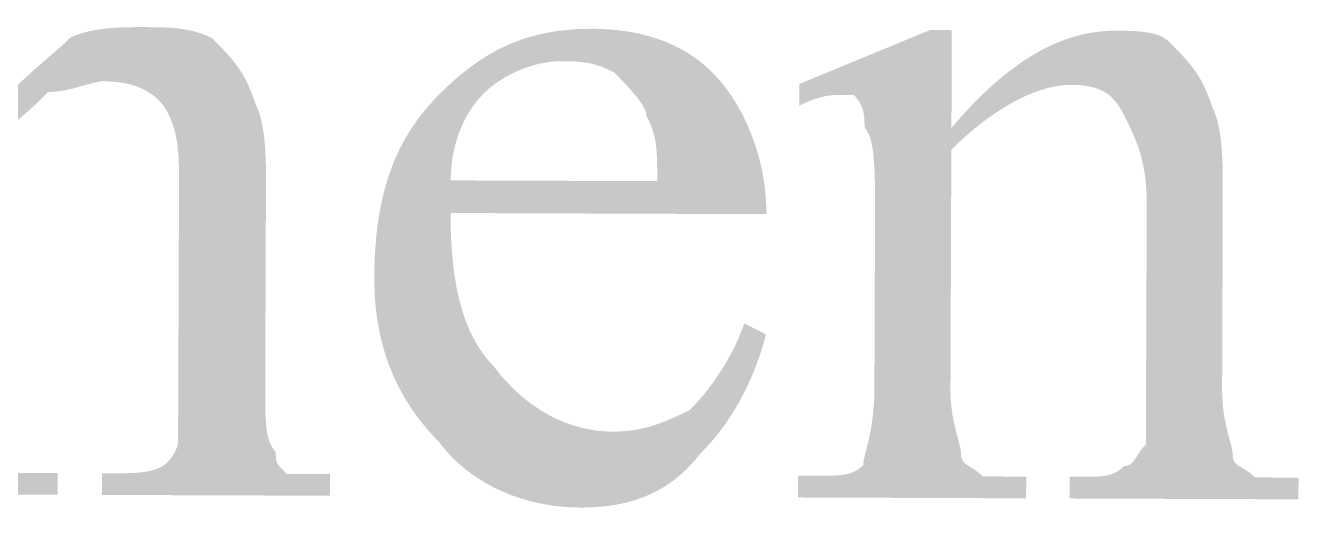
# Model space of a CAD drawing. Header units: millimetres. Extents: x -125 to 146, y -26 to 163.
# Drawn here: x 121.989 to 126.949, y 64.391 to 66.269 of the extents above; entities that cross this region are included whole.
import ezdxf

# ---------------------------------------------------------------- set-up
doc = ezdxf.new("R2010")
doc.units = ezdxf.units.MM
doc.header["$MEASUREMENT"] = 0
doc.layers.get('0').update_dxf_attribs({"color": 255, "linetype": 'CONTINUOUS'})

msp = doc.modelspace()

# ---------------------------------------------------------------- hatches: boundary and pattern name
at = {"true_color": 0x000007}
for points in [[(120.7653, 65.8874), (120.781, 65.903), (120.7962, 65.9181), (120.811, 65.9328), (120.8253, 65.9471), (120.839, 65.9609), (120.8523, 65.9743), (120.8649, 65.9873), (120.877, 65.9998), (120.8885, 66.0119), (120.8994, 66.0236), (120.9097, 66.0348), (120.9193, 66.0455), (120.9283, 66.0559), (120.9366, 66.0658), (120.9442, 66.0752), (120.951, 66.0842), (120.9572, 66.0928), (120.9625, 66.1009), (120.9671, 66.1086), (120.9709, 66.1159), (120.9739, 66.1227), (120.9761, 66.1291), (120.9774, 66.1351), (120.9779, 66.1406), (120.9883, 66.1458), (120.9983, 66.1511), (121.0079, 66.1563), (121.0172, 66.1614), (121.0262, 66.1665), (121.0349, 66.1714), (121.0434, 66.1763), (121.0517, 66.1811), (121.0599, 66.1857), (121.068, 66.1901), (121.076, 66.1943), (121.0839, 66.1984), (121.0919, 66.2022), (121.0999, 66.2058), (121.108, 66.2091), (121.1161, 66.2122), (121.1245, 66.2149), (121.133, 66.2174), (121.1417, 66.2195), (121.1507, 66.2213), (121.1599, 66.2227), (121.1695, 66.2237), (121.1795, 66.2243), (121.1899, 66.2245), (121.1954, 66.2295), (121.2014, 66.2341), (121.2077, 66.2384), (121.2144, 66.2422), (121.2215, 66.2457), (121.229, 66.2488), (121.2368, 66.2516), (121.2449, 66.254), (121.2532, 66.2562), (121.2619, 66.2581), (121.2708, 66.2598), (121.28, 66.2612), (121.2893, 66.2623), (121.2989, 66.2633), (121.3087, 66.2641), (121.3186, 66.2647), (121.3287, 66.2652), (121.3389, 66.2656), (121.3492, 66.2658), (121.3596, 66.266), (121.37, 66.266), (121.3806, 66.2661), (121.3911, 66.266), (121.4017, 66.266), (121.4123, 66.266), (121.4229, 66.2659), (121.4334, 66.2657), (121.444, 66.2655), (121.4546, 66.265), (121.4652, 66.2644), (121.4758, 66.2636), (121.4864, 66.2626), (121.4969, 66.2612), (121.5075, 66.2595), (121.5181, 66.2574), (121.5287, 66.255), (121.5392, 66.252), (121.5498, 66.2487), (121.5604, 66.2447), (121.5709, 66.2403), (121.5815, 66.2352), (121.5921, 66.2296), (121.6026, 66.2233), (121.6132, 66.2162), (121.6237, 66.2085), (121.6343, 66.1999), (121.6448, 66.1906), (121.6554, 66.1804), (121.6659, 66.1698), (121.6764, 66.1591), (121.6868, 66.1484), (121.6972, 66.1377), (121.7073, 66.1269), (121.7173, 66.116), (121.7271, 66.105), (121.7366, 66.0939), (121.7458, 66.0826), (121.7547, 66.0711), (121.7632, 66.0595), (121.7713, 66.0477), (121.779, 66.0356), (121.7862, 66.0233), (121.7928, 66.0108), (121.799, 65.998), (121.8045, 65.9849), (121.8094, 65.9715), (121.8136, 65.9577), (121.8172, 65.9436), (121.82, 65.9292), (121.822, 65.9143), (121.8232, 65.8991), (121.8236, 65.8834), (121.8396, 65.9041), (121.8555, 65.9239), (121.8714, 65.943), (121.8872, 65.9612), (121.903, 65.9787), (121.9186, 65.9955), (121.9342, 66.0117), (121.9496, 66.0272), (121.9648, 66.0422), (121.9799, 66.0566), (121.9949, 66.0704), (122.0096, 66.0838), (122.0241, 66.0968), (122.0383, 66.1094), (122.0523, 66.1215), (122.066, 66.1334), (122.0794, 66.145), (122.0925, 66.1563), (122.1053, 66.1674), (122.1177, 66.1783), (122.1298, 66.1891), (122.1414, 66.1997), (122.1527, 66.2103), (122.1635, 66.2209), (122.1744, 66.2259), (122.1856, 66.2305), (122.1973, 66.2347), (122.2093, 66.2385), (122.2216, 66.242), (122.2342, 66.2451), (122.247, 66.2478), (122.26, 66.2503), (122.2731, 66.2524), (122.2864, 66.2543), (122.2998, 66.256), (122.3132, 66.2573), (122.3266, 66.2585), (122.3399, 66.2595), (122.3532, 66.2603), (122.3663, 66.2609), (122.3793, 66.2613), (122.3921, 66.2617), (122.4047, 66.2619), (122.417, 66.2621), (122.429, 66.2621), (122.4406, 66.2621), (122.4519, 66.2621), (122.4627, 66.2621), (122.4733, 66.262), (122.4838, 66.262), (122.4944, 66.2619), (122.505, 66.2617), (122.5156, 66.2615), (122.5262, 66.2612), (122.5367, 66.2608), (122.5473, 66.2602), (122.5579, 66.2595), (122.5685, 66.2586), (122.5791, 66.2576), (122.5896, 66.2563), (122.6002, 66.2548), (122.6108, 66.2531), (122.6214, 66.2512), (122.632, 66.2489), (122.6425, 66.2464), (122.6531, 66.2435), (122.6637, 66.2403), (122.6742, 66.2368), (122.6848, 66.2329), (122.6954, 66.2286), (122.7059, 66.2239), (122.7165, 66.2188), (122.7268, 66.2084), (122.7367, 66.1984), (122.7462, 66.1887), (122.7554, 66.1793), (122.7641, 66.1701), (122.7725, 66.1611), (122.7806, 66.1521), (122.7884, 66.1433), (122.7958, 66.1344), (122.803, 66.1255), (122.8099, 66.1165), (122.8166, 66.1073), (122.8231, 66.0979), (122.8294, 66.0882), (122.8355, 66.0782), (122.8414, 66.0678), (122.8472, 66.057), (122.8528, 66.0457), (122.8583, 66.0338), (122.8638, 66.0213), (122.8691, 66.0081), (122.8744, 65.9943), (122.8797, 65.9796), (122.8849, 65.9642), (122.8899, 65.9534), (122.8945, 65.9421), (122.8988, 65.9305), (122.9026, 65.9185), (122.906, 65.9061), (122.9091, 65.8933), (122.9119, 65.8802), (122.9143, 65.8669), (122.9165, 65.8532), (122.9184, 65.8392), (122.92, 65.825), (122.9214, 65.8106), (122.9225, 65.7959), (122.9235, 65.7811), (122.9243, 65.766), (122.9249, 65.7508), (122.9253, 65.7354), (122.9257, 65.72), (122.9259, 65.7044), (122.926, 65.6887), (122.9261, 65.6729), (122.9261, 65.6571), (122.926, 65.6412), (122.926, 65.6254), (122.9232, 64.8607), (122.9231, 64.8451), (122.9231, 64.8299), (122.9231, 64.8151), (122.9231, 64.8007), (122.9233, 64.7869), (122.9235, 64.7734), (122.9238, 64.7604), (122.9243, 64.7478), (122.9249, 64.7357), (122.9257, 64.724), (122.9267, 64.7128), (122.9279, 64.702), (122.9293, 64.6916), (122.9309, 64.6817), (122.9328, 64.6722), (122.935, 64.6631), (122.9374, 64.6545), (122.9402, 64.6463), (122.9433, 64.6386), (122.9468, 64.6313), (122.9506, 64.6245), (122.9549, 64.6181), (122.9595, 64.6121), (122.9645, 64.6066), (122.9645, 64.6015), (122.9645, 64.5968), (122.9646, 64.5925), (122.9647, 64.5885), (122.9649, 64.5849), (122.9651, 64.5814), (122.9655, 64.5782), (122.966, 64.5752), (122.9667, 64.5723), (122.9675, 64.5696), (122.9685, 64.5669), (122.9697, 64.5642), (122.9711, 64.5616), (122.9728, 64.5589), (122.9747, 64.5561), (122.9769, 64.5532), (122.9794, 64.5502), (122.9822, 64.547), (122.9853, 64.5435), (122.9888, 64.5398), (122.9926, 64.5359), (122.9969, 64.5315), (123.0015, 64.5268), (123.0066, 64.5217), (123.0119, 64.5217), (123.0172, 64.5217), (123.0225, 64.5217), (123.0279, 64.5217), (123.0334, 64.5216), (123.039, 64.5216), (123.0447, 64.5216), (123.0505, 64.5216), (123.0564, 64.5216), (123.0625, 64.5215), (123.0689, 64.5215), (123.0754, 64.5215), (123.0821, 64.5215), (123.0891, 64.5214), (123.0963, 64.5214), (123.1038, 64.5214), (123.1116, 64.5214), (123.1197, 64.5213), (123.1281, 64.5213), (123.1369, 64.5213), (123.1461, 64.5212), (123.1556, 64.5212), (123.1655, 64.5212), (123.1759, 64.5211), (123.1756, 64.4365), (122.2866, 64.4397), (122.2869, 64.5244), (122.3292, 64.5242), (122.3398, 64.5242), (122.3504, 64.5242), (122.3609, 64.5242), (122.3714, 64.5243), (122.3818, 64.5244), (122.3921, 64.5247), (122.4023, 64.525), (122.4123, 64.5255), (122.4223, 64.5261), (122.432, 64.5269), (122.4416, 64.5279), (122.451, 64.5291), (122.4601, 64.5305), (122.469, 64.5321), (122.4777, 64.534), (122.4861, 64.5362), (122.4942, 64.5387), (122.5019, 64.5415), (122.5094, 64.5446), (122.5165, 64.5481), (122.5232, 64.5519), (122.5296, 64.5561), (122.5355, 64.5607), (122.5411, 64.5658), (122.5413, 64.566), (122.5419, 64.5667), (122.5429, 64.5677), (122.5442, 64.5691), (122.5458, 64.5709), (122.5477, 64.5731), (122.5498, 64.5755), (122.5521, 64.5783), (122.5545, 64.5814), (122.5571, 64.5847), (122.5597, 64.5883), (122.5623, 64.5922), (122.565, 64.5962), (122.5676, 64.6005), (122.5701, 64.605), (122.5726, 64.6096), (122.5749, 64.6144), (122.577, 64.6192), (122.5789, 64.6243), (122.5805, 64.6294), (122.5818, 64.6345), (122.5828, 64.6398), (122.5835, 64.645), (122.5837, 64.6503), (122.5837, 64.6556), (122.5837, 64.6609), (122.5838, 64.6663), (122.5838, 64.6719), (122.5838, 64.6775), (122.5838, 64.6834), (122.5839, 64.6895), (122.5839, 64.6958), (122.5839, 64.7024), (122.5839, 64.7094), (122.584, 64.7167), (122.584, 64.7244), (122.584, 64.7326), (122.584, 64.7412), (122.5841, 64.7504), (122.5841, 64.7601), (122.5842, 64.7704), (122.5842, 64.7813), (122.5842, 64.7929), (122.5843, 64.8051), (122.5843, 64.8182), (122.5844, 64.8319), (122.5844, 64.8465), (122.5845, 64.862), (122.5873, 65.6266), (122.5874, 65.6423), (122.5874, 65.6575), (122.5874, 65.6723), (122.5873, 65.6868), (122.5872, 65.7009), (122.587, 65.7146), (122.5866, 65.728), (122.5862, 65.7411), (122.5856, 65.7539), (122.5848, 65.7664), (122.5838, 65.7787), (122.5826, 65.7907), (122.5812, 65.8025), (122.5796, 65.8141), (122.5777, 65.8255), (122.5756, 65.8368), (122.5731, 65.8479), (122.5703, 65.8589), (122.5672, 65.8697), (122.5638, 65.8805), (122.5599, 65.8912), (122.5557, 65.9019), (122.5511, 65.9125), (122.5461, 65.9231), (122.5406, 65.9335), (122.5347, 65.9434), (122.5283, 65.9529), (122.5215, 65.962), (122.5143, 65.9706), (122.5066, 65.9788), (122.4985, 65.9866), (122.4899, 65.9939), (122.4809, 66.0007), (122.4714, 66.0072), (122.4615, 66.0132), (122.4512, 66.0187), (122.4404, 66.0238), (122.4292, 66.0285), (122.4175, 66.0327), (122.4054, 66.0365), (122.3928, 66.0399), (122.3798, 66.0428), (122.3664, 66.0453), (122.3525, 66.0473), (122.3382, 66.0489), (122.3234, 66.05), (122.3082, 66.0508), (122.2926, 66.051), (122.2867, 66.0508), (122.2805, 66.0503), (122.2739, 66.0493), (122.2669, 66.048), (122.2596, 66.0464), (122.252, 66.0446), (122.244, 66.0425), (122.2358, 66.0403), (122.2273, 66.0379), (122.2185, 66.0354), (122.2094, 66.0328), (122.2002, 66.0302), (122.1907, 66.0276), (122.1811, 66.025), (122.1713, 66.0226), (122.1613, 66.0202), (122.1512, 66.0179), (122.141, 66.0159), (122.1307, 66.0141), (122.1202, 66.0125), (122.1098, 66.0112), (122.0992, 66.0103), (122.0887, 66.0097), (122.0781, 66.0095), (122.0726, 66.004), (122.0666, 65.9981), (122.0602, 65.9918), (122.0533, 65.9851), (122.046, 65.978), (122.0383, 65.9706), (122.0301, 65.9629), (122.0214, 65.9548), (122.0124, 65.9465), (122.0029, 65.9379), (121.9929, 65.929), (121.9825, 65.9199), (121.9717, 65.9106), (121.9604, 65.901), (121.9487, 65.8913), (121.9365, 65.8815), (121.9239, 65.8714), (121.9108, 65.8613), (121.8974, 65.851), (121.8834, 65.8407), (121.8691, 65.8303), (121.8543, 65.8198), (121.839, 65.8093), (121.8233, 65.7988), (121.823, 65.7141), (121.8199, 64.8648), (121.82, 64.8491), (121.8206, 64.8339), (121.8215, 64.8192), (121.8228, 64.8048), (121.8243, 64.7909), (121.8261, 64.7775), (121.8282, 64.7644), (121.8304, 64.7519), (121.8328, 64.7397), (121.8353, 64.728), (121.8378, 64.7168), (121.8404, 64.706), (121.843, 64.6956), (121.8456, 64.6857), (121.8481, 64.6762), (121.8505, 64.6671), (121.8527, 64.6585), (121.8548, 64.6504), (121.8566, 64.6426), (121.8582, 64.6354), (121.8595, 64.6285), (121.8605, 64.6221), (121.8611, 64.6162), (121.8612, 64.6106), (121.8614, 64.6056), (121.8621, 64.6009), (121.8631, 64.5966), (121.8645, 64.5926), (121.8663, 64.5889), (121.8684, 64.5855), (121.8709, 64.5823), (121.8737, 64.5792), (121.8767, 64.5764), (121.8801, 64.5736), (121.8837, 64.5709), (121.8875, 64.5682), (121.8916, 64.5655), (121.8959, 64.5628), (121.9003, 64.5601), (121.9049, 64.5572), (121.9097, 64.5541), (121.9146, 64.5509), (121.9196, 64.5475), (121.9247, 64.5438), (121.9299, 64.5398), (121.9351, 64.5355), (121.9403, 64.5308), (121.9456, 64.5257), (121.9509, 64.5256), (121.9562, 64.5256), (121.9616, 64.5256), (121.967, 64.5256), (121.9724, 64.5256), (121.978, 64.5255), (121.9837, 64.5255), (121.9895, 64.5255), (121.9955, 64.5255), (122.0016, 64.5255), (122.0079, 64.5254), (122.0144, 64.5254), (122.0211, 64.5254), (122.0281, 64.5254), (122.0353, 64.5253), (122.0428, 64.5253), (122.0506, 64.5253), (122.0587, 64.5252), (122.0671, 64.5252), (122.0759, 64.5252), (122.0851, 64.5252), (122.0946, 64.5251), (122.1046, 64.5251), (122.1149, 64.525), (122.1146, 64.4404), (121.2256, 64.4437), (121.2259, 64.5283), (121.2365, 64.5283), (121.2471, 64.5283), (121.2576, 64.5282), (121.2681, 64.5282), (121.2785, 64.5281), (121.2888, 64.5281), (121.299, 64.5281), (121.309, 64.528), (121.319, 64.528), (121.3287, 64.5279), (121.3383, 64.5279), (121.3476, 64.5279), (121.3568, 64.5278), (121.3657, 64.5278), (121.3743, 64.5278), (121.3827, 64.5277), (121.3908, 64.5277), (121.3986, 64.5277), (121.406, 64.5277), (121.4131, 64.5276), (121.4198, 64.5276), (121.4262, 64.5276), (121.4321, 64.5276), (121.4376, 64.5275), (121.4427, 64.5328), (121.4474, 64.5381), (121.4517, 64.5434), (121.4557, 64.5486), (121.4594, 64.5539), (121.4629, 64.5592), (121.4661, 64.5645), (121.4691, 64.5698), (121.472, 64.575), (121.4748, 64.5803), (121.4775, 64.5856), (121.4802, 64.5909), (121.4828, 64.5962), (121.4855, 64.6015), (121.4883, 64.6067), (121.4912, 64.612), (121.4943, 64.6173), (121.4975, 64.6226), (121.5009, 64.6279), (121.5046, 64.6331), (121.5086, 64.6384), (121.5129, 64.6437), (121.5176, 64.649), (121.5227, 64.6542), (121.5227, 64.6547), (121.5227, 64.656), (121.5228, 64.6581), (121.5228, 64.6611), (121.5228, 64.6649), (121.5228, 64.6694), (121.5228, 64.6748), (121.5228, 64.6809), (121.5229, 64.6877), (121.5229, 64.6953), (121.5229, 64.7035), (121.523, 64.7124), (121.523, 64.722), (121.523, 64.7323), (121.5231, 64.7431), (121.5231, 64.7546), (121.5232, 64.7666), (121.5232, 64.7792), (121.5232, 64.7924), (121.5233, 64.8061), (121.5234, 64.8203), (121.5234, 64.8351), (121.5235, 64.8502), (121.5235, 64.8659), (121.5263, 65.6305), (121.5262, 65.6462), (121.5256, 65.6614), (121.5246, 65.6763), (121.5232, 65.6907), (121.5215, 65.7048), (121.5194, 65.7185), (121.517, 65.7319), (121.5142, 65.745), (121.5112, 65.7578), (121.5079, 65.7704), (121.5043, 65.7826), (121.5005, 65.7947), (121.4965, 65.8065), (121.4922, 65.8181), (121.4878, 65.8295), (121.4832, 65.8408), (121.4785, 65.8519), (121.4736, 65.8629), (121.4687, 65.8738), (121.4636, 65.8846), (121.4585, 65.8953), (121.4533, 65.906), (121.448, 65.9166), (121.4428, 65.9272), (121.4373, 65.9376), (121.4314, 65.9475), (121.4251, 65.957), (121.4184, 65.9661), (121.4114, 65.9747), (121.404, 65.9829), (121.3962, 65.9906), (121.3882, 65.9979), (121.3798, 66.0048), (121.3712, 66.0112), (121.3623, 66.0172), (121.3532, 66.0228), (121.3438, 66.0279), (121.3343, 66.0325), (121.3245, 66.0368), (121.3146, 66.0405), (121.3046, 66.0439), (121.2944, 66.0468), (121.2841, 66.0493), (121.2737, 66.0513), (121.2632, 66.0529), (121.2527, 66.054), (121.2422, 66.0547), (121.2316, 66.055), (121.221, 66.0548), (121.2104, 66.0542), (121.1999, 66.0533), (121.1894, 66.052), (121.179, 66.0504), (121.1687, 66.0486), (121.1585, 66.0465), (121.1484, 66.0443), (121.1385, 66.0419), (121.1288, 66.0394), (121.1192, 66.0369), (121.1098, 66.0342), (121.1006, 66.0316), (121.0917, 66.0291), (121.0831, 66.0266), (121.0747, 66.0242), (121.0666, 66.0219), (121.0588, 66.0199), (121.0514, 66.018), (121.0443, 66.0165), (121.0375, 66.0152), (121.0312, 66.0142), (121.0253, 66.0136), (121.0198, 66.0134), (121.0041, 66.0031), (120.9888, 65.9932), (120.974, 65.9837), (120.9596, 65.9744), (120.9457, 65.9655), (120.9322, 65.9569), (120.9192, 65.9484), (120.9066, 65.9401), (120.8944, 65.932), (120.8827, 65.924), (120.8715, 65.9161), (120.8606, 65.9082), (120.8502, 65.9003), (120.8403, 65.8923), (120.8308, 65.8843), (120.8217, 65.8762), (120.8131, 65.8679), (120.8049, 65.8594), (120.7971, 65.8507), (120.7898, 65.8418), (120.7829, 65.8326), (120.7765, 65.823), (120.7705, 65.813), (120.765, 65.8027), (120.7615, 64.8687), (120.7615, 64.8531), (120.7614, 64.8378), (120.7614, 64.8231), (120.7615, 64.8087), (120.7616, 64.7949), (120.7619, 64.7814), (120.7622, 64.7684), (120.7627, 64.7558), (120.7633, 64.7437), (120.7641, 64.732), (120.7651, 64.7208), (120.7662, 64.7099), (120.7676, 64.6996), (120.7693, 64.6897), (120.7712, 64.6802), (120.7733, 64.6711), (120.7758, 64.6625), (120.7786, 64.6543), (120.7817, 64.6466), (120.7852, 64.6393), (120.789, 64.6325), (120.7932, 64.6261), (120.7979, 64.6201), (120.8029, 64.6146), (120.8029, 64.6095), (120.8029, 64.6048), (120.8029, 64.6005), (120.803, 64.5965), (120.8032, 64.5928), (120.8035, 64.5894), (120.8039, 64.5862), (120.8044, 64.5832), (120.805, 64.5803), (120.8058, 64.5776), (120.8068, 64.5749), (120.8081, 64.5722), (120.8095, 64.5696), (120.8111, 64.5669), (120.8131, 64.5641), (120.8153, 64.5612), (120.8178, 64.5582), (120.8206, 64.555), (120.8237, 64.5515), (120.8272, 64.5478), (120.831, 64.5438), (120.8352, 64.5395), (120.8399, 64.5348), (120.8449, 64.5297), (120.8504, 64.5297), (120.8564, 64.5297), (120.8627, 64.5297), (120.8694, 64.5296), (120.8765, 64.5296), (120.884, 64.5296), (120.8917, 64.5296), (120.8998, 64.5295), (120.9082, 64.5295), (120.9168, 64.5295), (120.9257, 64.5294), (120.9349, 64.5294), (120.9443, 64.5294), (120.9538, 64.5293), (120.9636, 64.5293), (120.9735, 64.5293), (120.9836, 64.5292), (120.9938, 64.5292), (121.0041, 64.5291), (121.0145, 64.5291), (121.0249, 64.5291), (121.0355, 64.529), (121.046, 64.529), (121.0566, 64.529), (121.0563, 64.4443), (120.1673, 64.4476), (120.1676, 64.5322), (120.178, 64.5322), (120.1879, 64.5322), (120.1975, 64.5321), (120.2066, 64.5321), (120.2154, 64.5321), (120.2238, 64.532), (120.2319, 64.532), (120.2397, 64.532), (120.2472, 64.5319), (120.2545, 64.5319), (120.2614, 64.5319), (120.2682, 64.5319), (120.2747, 64.5318), (120.281, 64.5318), (120.2871, 64.5318), (120.293, 64.5318), (120.2989, 64.5318), (120.3045, 64.5317), (120.3101, 64.5317), (120.3156, 64.5317), (120.321, 64.5317), (120.3263, 64.5317), (120.3316, 64.5316), (120.3369, 64.5316), (120.342, 64.5367), (120.3467, 64.5413), (120.351, 64.5456), (120.355, 64.5496), (120.3587, 64.5532), (120.3622, 64.5567), (120.3654, 64.5599), (120.3684, 64.5629), (120.3713, 64.5657), (120.3741, 64.5685), (120.3768, 64.5712), (120.3794, 64.5738), (120.3821, 64.5764), (120.3848, 64.5791), (120.3876, 64.5819), (120.3904, 64.5847), (120.3935, 64.5877), (120.3967, 64.5909), (120.4001, 64.5943), (120.4038, 64.598), (120.4078, 64.602), (120.4121, 64.6063), (120.4168, 64.6109), (120.4219, 64.616), (120.4219, 64.6215), (120.422, 64.6274), (120.422, 64.6338), (120.422, 64.6407), (120.422, 64.6479), (120.4221, 64.6557), (120.4221, 64.6638), (120.4221, 64.6724), (120.4222, 64.6815), (120.4222, 64.6909), (120.4222, 64.7009), (120.4223, 64.7112), (120.4223, 64.722), (120.4224, 64.7333), (120.4224, 64.745), (120.4224, 64.7571), (120.4225, 64.7696), (120.4225, 64.7827), (120.4226, 64.7961), (120.4226, 64.81), (120.4227, 64.8243), (120.4227, 64.8391), (120.4228, 64.8543), (120.4229, 64.87), (120.4254, 65.5499), (120.4255, 65.5709), (120.4255, 65.5914), (120.4256, 65.6115), (120.4257, 65.6311), (120.4257, 65.6503), (120.4258, 65.669), (120.4259, 65.6873), (120.4259, 65.7052), (120.426, 65.7226), (120.4261, 65.7396), (120.4261, 65.7561), (120.4262, 65.7722), (120.4263, 65.7878), (120.4263, 65.8031), (120.4264, 65.8178), (120.4264, 65.8322), (120.4265, 65.8461), (120.4265, 65.8595), (120.4266, 65.8725), (120.4266, 65.8851), (120.4267, 65.8972), (120.4267, 65.9089), (120.4267, 65.9201), (120.4268, 65.9309), (120.4266, 65.936), (120.426, 65.9407), (120.425, 65.945), (120.4237, 65.949), (120.4221, 65.9527), (120.4203, 65.9561), (120.4182, 65.9593), (120.4159, 65.9623), (120.4135, 65.9652), (120.411, 65.968), (120.4084, 65.9707), (120.4058, 65.9734), (120.4031, 65.976), (120.4006, 65.9787), (120.398, 65.9815), (120.3956, 65.9844), (120.3934, 65.9874), (120.3913, 65.9906), (120.3894, 65.994), (120.3878, 65.9977), (120.3865, 66.0017), (120.3856, 66.006), (120.385, 66.0107), (120.3848, 66.0158), (120.3845, 66.0158), (120.3839, 66.0158), (120.3829, 66.0158), (120.3814, 66.0158), (120.3796, 66.0158), (120.3775, 66.0158), (120.375, 66.0158), (120.3722, 66.0158), (120.3691, 66.0158), (120.3658, 66.0158), (120.3622, 66.0158), (120.3583, 66.0159), (120.3542, 66.0159), (120.35, 66.0159), (120.3455, 66.0159), (120.3409, 66.0159), (120.3361, 66.0159), (120.3312, 66.016), (120.3262, 66.016), (120.3211, 66.016), (120.3159, 66.016), (120.3107, 66.016), (120.3054, 66.0161), (120.3001, 66.0161), (120.2948, 66.0161), (120.2895, 66.0161), (120.2842, 66.0161), (120.2789, 66.016), (120.2736, 66.0158), (120.2683, 66.0155), (120.2631, 66.0152), (120.2578, 66.0147), (120.2525, 66.014), (120.2472, 66.0132), (120.2419, 66.0122), (120.2366, 66.011), (120.2313, 66.0096), (120.226, 66.0079), (120.2207, 66.006), (120.2154, 66.0038), (120.2101, 66.0014), (120.2048, 65.9986), (120.1995, 65.9954), (120.1942, 65.992), (120.1889, 65.9881), (120.1836, 65.9839), (120.1783, 65.9793), (120.1729, 65.9742), (120.1309, 66.059), (120.682, 66.2687), (120.7667, 66.2684)], [(125.5966, 65.8695), (125.6231, 65.9005), (125.6497, 65.9301), (125.6763, 65.9585), (125.7028, 65.9855), (125.7294, 66.0112), (125.7559, 66.0356), (125.7825, 66.0586), (125.809, 66.0804), (125.8355, 66.1008), (125.8621, 66.1199), (125.8886, 66.1376), (125.9151, 66.1541), (125.9416, 66.1692), (125.9681, 66.183), (125.9946, 66.1954), (126.0211, 66.2066), (126.0476, 66.2164), (126.0741, 66.2249), (126.1006, 66.2321), (126.1271, 66.2379), (126.1536, 66.2425), (126.18, 66.2457), (126.2065, 66.2476), (126.233, 66.2481), (126.2435, 66.2481), (126.2541, 66.248), (126.2646, 66.2479), (126.2751, 66.2478), (126.2855, 66.2476), (126.2958, 66.2472), (126.306, 66.2468), (126.3161, 66.2463), (126.326, 66.2456), (126.3357, 66.2447), (126.3453, 66.2436), (126.3546, 66.2424), (126.3638, 66.2409), (126.3727, 66.2392), (126.3813, 66.2373), (126.3897, 66.235), (126.3978, 66.2325), (126.4055, 66.2296), (126.413, 66.2265), (126.42, 66.2229), (126.4267, 66.2191), (126.4331, 66.2148), (126.439, 66.2101), (126.4445, 66.205), (126.4548, 66.1946), (126.4647, 66.1846), (126.4742, 66.1749), (126.4833, 66.1655), (126.4921, 66.1563), (126.5005, 66.1473), (126.5086, 66.1384), (126.5163, 66.1295), (126.5238, 66.1206), (126.531, 66.1117), (126.5379, 66.1027), (126.5446, 66.0935), (126.5511, 66.0841), (126.5573, 66.0744), (126.5634, 66.0644), (126.5693, 66.054), (126.5751, 66.0432), (126.5807, 66.0319), (126.5863, 66.02), (126.5917, 66.0075), (126.5971, 65.9944), (126.6024, 65.9805), (126.6076, 65.9659), (126.6129, 65.9504), (126.6179, 65.9396), (126.6225, 65.9283), (126.6267, 65.9166), (126.6305, 65.9045), (126.634, 65.8919), (126.6371, 65.8789), (126.6398, 65.8654), (126.6423, 65.8515), (126.6444, 65.8372), (126.6463, 65.8224), (126.6479, 65.8072), (126.6493, 65.7915), (126.6505, 65.7754), (126.6514, 65.7589), (126.6522, 65.7419), (126.6528, 65.7245), (126.6532, 65.7066), (126.6536, 65.6883), (126.6538, 65.6696), (126.6539, 65.6504), (126.6539, 65.6308), (126.6539, 65.6107), (126.6539, 65.5902), (126.6538, 65.5692), (126.6511, 64.8469), (126.6513, 64.8313), (126.6518, 64.8161), (126.6528, 64.8013), (126.654, 64.787), (126.6556, 64.7731), (126.6574, 64.7596), (126.6594, 64.7466), (126.6617, 64.734), (126.664, 64.7219), (126.6665, 64.7102), (126.6691, 64.6989), (126.6717, 64.6881), (126.6743, 64.6777), (126.6769, 64.6678), (126.6794, 64.6583), (126.6817, 64.6493), (126.684, 64.6407), (126.686, 64.6325), (126.6879, 64.6248), (126.6895, 64.6175), (126.6908, 64.6106), (126.6917, 64.6042), (126.6923, 64.5983), (126.6925, 64.5928), (126.6927, 64.5877), (126.6934, 64.583), (126.6945, 64.5787), (126.696, 64.5747), (126.6979, 64.571), (126.7001, 64.5676), (126.7027, 64.5644), (126.7056, 64.5614), (126.7088, 64.5585), (126.7124, 64.5557), (126.7161, 64.553), (126.7201, 64.5503), (126.7244, 64.5477), (126.7288, 64.545), (126.7334, 64.5422), (126.7382, 64.5393), (126.7431, 64.5363), (126.7481, 64.533), (126.7532, 64.5296), (126.7584, 64.5259), (126.7637, 64.5219), (126.7689, 64.5176), (126.7742, 64.5129), (126.7795, 64.5078), (126.7799, 64.5078), (126.7812, 64.5078), (126.7833, 64.5078), (126.7862, 64.5078), (126.7898, 64.5078), (126.7941, 64.5077), (126.799, 64.5077), (126.8046, 64.5077), (126.8108, 64.5077), (126.8175, 64.5077), (126.8247, 64.5076), (126.8324, 64.5076), (126.8406, 64.5076), (126.8491, 64.5075), (126.8581, 64.5075), (126.8673, 64.5075), (126.8769, 64.5074), (126.8867, 64.5074), (126.8967, 64.5074), (126.9069, 64.5073), (126.9173, 64.5073), (126.9277, 64.5072), (126.9383, 64.5072), (126.9488, 64.5072), (126.9485, 64.4225), (126.0569, 64.4258), (126.0572, 64.5105), (126.0995, 64.5103), (126.1099, 64.5103), (126.1198, 64.5103), (126.1294, 64.5103), (126.1385, 64.5104), (126.1473, 64.5105), (126.1558, 64.5108), (126.1639, 64.5111), (126.1717, 64.5116), (126.1792, 64.5122), (126.1864, 64.513), (126.1934, 64.514), (126.2001, 64.5152), (126.2066, 64.5166), (126.2129, 64.5183), (126.219, 64.5202), (126.225, 64.5224), (126.2308, 64.5249), (126.2365, 64.5277), (126.2421, 64.5308), (126.2476, 64.5343), (126.253, 64.5381), (126.2584, 64.5423), (126.2637, 64.547), (126.269, 64.552), (126.2741, 64.5522), (126.2788, 64.5528), (126.2831, 64.5539), (126.2871, 64.5553), (126.2907, 64.5571), (126.2942, 64.5592), (126.2974, 64.5617), (126.3004, 64.5644), (126.3033, 64.5675), (126.3061, 64.5709), (126.3088, 64.5745), (126.3114, 64.5783), (126.3141, 64.5824), (126.3168, 64.5866), (126.3196, 64.5911), (126.3225, 64.5957), (126.3255, 64.6005), (126.3287, 64.6054), (126.3322, 64.6104), (126.3359, 64.6155), (126.3399, 64.6206), (126.3442, 64.6258), (126.3489, 64.6311), (126.354, 64.6364), (126.354, 64.6417), (126.354, 64.647), (126.3541, 64.6524), (126.3541, 64.6579), (126.3541, 64.6636), (126.3541, 64.6694), (126.3541, 64.6755), (126.3542, 64.6818), (126.3542, 64.6885), (126.3542, 64.6954), (126.3542, 64.7027), (126.3543, 64.7104), (126.3543, 64.7186), (126.3543, 64.7273), (126.3544, 64.7364), (126.3544, 64.7461), (126.3544, 64.7564), (126.3545, 64.7673), (126.3545, 64.7789), (126.3546, 64.7912), (126.3546, 64.8042), (126.3547, 64.818), (126.3547, 64.8326), (126.3548, 64.848), (126.3575, 65.5703), (126.3573, 65.5911), (126.3567, 65.611), (126.3558, 65.63), (126.3544, 65.6484), (126.3527, 65.6659), (126.3506, 65.6828), (126.3482, 65.699), (126.3454, 65.7146), (126.3424, 65.7296), (126.3391, 65.7441), (126.3355, 65.758), (126.3317, 65.7715), (126.3277, 65.7845), (126.3235, 65.7972), (126.3191, 65.8094), (126.3145, 65.8214), (126.3097, 65.833), (126.3049, 65.8444), (126.2999, 65.8555), (126.2949, 65.8665), (126.2897, 65.8773), (126.2845, 65.8881), (126.2793, 65.8987), (126.274, 65.9093), (126.2688, 65.9197), (126.2635, 65.9296), (126.2581, 65.9391), (126.2526, 65.9482), (126.247, 65.9568), (126.2412, 65.965), (126.2351, 65.9727), (126.2288, 65.98), (126.2222, 65.9869), (126.2153, 65.9933), (126.208, 65.9993), (126.2003, 66.0048), (126.1922, 66.0099), (126.1835, 66.0146), (126.1744, 66.0188), (126.1647, 66.0226), (126.1544, 66.026), (126.1435, 66.0289), (126.1319, 66.0313), (126.1197, 66.0334), (126.1067, 66.035), (126.0929, 66.0361), (126.0783, 66.0368), (126.0628, 66.0371), (126.0467, 66.0367), (126.0302, 66.0355), (126.0133, 66.0333), (125.996, 66.0303), (125.9783, 66.0264), (125.9603, 66.0216), (125.9419, 66.0159), (125.9232, 66.0094), (125.9042, 66.002), (125.8849, 65.9937), (125.8654, 65.9845), (125.8457, 65.9744), (125.8257, 65.9635), (125.8055, 65.9516), (125.7851, 65.9389), (125.7645, 65.9253), (125.7438, 65.9108), (125.723, 65.8955), (125.702, 65.8792), (125.681, 65.8621), (125.6599, 65.8441), (125.6387, 65.8252), (125.6175, 65.8055), (125.5962, 65.7848), (125.5928, 64.8509), (125.5929, 64.8352), (125.5935, 64.82), (125.5944, 64.8052), (125.5957, 64.7909), (125.5973, 64.777), (125.5991, 64.7635), (125.6011, 64.7505), (125.6033, 64.7379), (125.6057, 64.7258), (125.6082, 64.7141), (125.6108, 64.7028), (125.6134, 64.692), (125.616, 64.6817), (125.6185, 64.6717), (125.621, 64.6622), (125.6234, 64.6532), (125.6257, 64.6446), (125.6277, 64.6364), (125.6296, 64.6287), (125.6311, 64.6214), (125.6324, 64.6146), (125.6334, 64.6082), (125.634, 64.6022), (125.6342, 64.5967), (125.6344, 64.5916), (125.635, 64.5869), (125.636, 64.5826), (125.6374, 64.5787), (125.6392, 64.575), (125.6414, 64.5715), (125.6438, 64.5683), (125.6466, 64.5653), (125.6497, 64.5624), (125.653, 64.5596), (125.6566, 64.5569), (125.6605, 64.5543), (125.6645, 64.5516), (125.6688, 64.5489), (125.6733, 64.5461), (125.6779, 64.5432), (125.6826, 64.5402), (125.6875, 64.537), (125.6925, 64.5335), (125.6976, 64.5298), (125.7028, 64.5258), (125.708, 64.5215), (125.7133, 64.5168), (125.7185, 64.5117), (125.719, 64.5117), (125.7202, 64.5117), (125.7223, 64.5117), (125.7252, 64.5117), (125.7288, 64.5117), (125.7331, 64.5117), (125.738, 64.5116), (125.7436, 64.5116), (125.7498, 64.5116), (125.7565, 64.5116), (125.7637, 64.5115), (125.7714, 64.5115), (125.7796, 64.5115), (125.7882, 64.5115), (125.7971, 64.5114), (125.8063, 64.5114), (125.8159, 64.5114), (125.8257, 64.5113), (125.8357, 64.5113), (125.8459, 64.5112), (125.8563, 64.5112), (125.8667, 64.5112), (125.8773, 64.5111), (125.8879, 64.5111), (125.8876, 64.4264), (124.9986, 64.4297), (124.9989, 64.5144), (125.0412, 64.5142), (125.0566, 64.5142), (125.0712, 64.5141), (125.085, 64.5141), (125.098, 64.5142), (125.1103, 64.5143), (125.1219, 64.5146), (125.1328, 64.5149), (125.1431, 64.5154), (125.1528, 64.516), (125.162, 64.5168), (125.1706, 64.5178), (125.1788, 64.519), (125.1865, 64.5204), (125.1939, 64.5221), (125.2008, 64.524), (125.2074, 64.5261), (125.2138, 64.5286), (125.2199, 64.5314), (125.2257, 64.5345), (125.2314, 64.538), (125.2369, 64.5419), (125.2424, 64.5461), (125.2477, 64.5507), (125.253, 64.5558), (125.2533, 64.5613), (125.2539, 64.5673), (125.2549, 64.5737), (125.2563, 64.5806), (125.2579, 64.5881), (125.2598, 64.5961), (125.2619, 64.6046), (125.2642, 64.6137), (125.2667, 64.6234), (125.2692, 64.6337), (125.2719, 64.6447), (125.2746, 64.6562), (125.2772, 64.6685), (125.2799, 64.6814), (125.2825, 64.695), (125.285, 64.7093), (125.2873, 64.7244), (125.2894, 64.7402), (125.2914, 64.7568), (125.293, 64.7742), (125.2944, 64.7923), (125.2955, 64.8114), (125.2962, 64.8312), (125.2965, 64.8519), (125.2988, 65.4896), (125.2989, 65.5156), (125.299, 65.5407), (125.299, 65.565), (125.299, 65.5884), (125.2989, 65.6109), (125.2987, 65.6325), (125.2984, 65.6532), (125.2979, 65.673), (125.2973, 65.692), (125.2966, 65.7101), (125.2956, 65.7273), (125.2945, 65.7436), (125.2931, 65.759), (125.2915, 65.7736), (125.2896, 65.7873), (125.2874, 65.8001), (125.285, 65.812), (125.2822, 65.823), (125.2791, 65.8332), (125.2756, 65.8425), (125.2718, 65.8508), (125.2676, 65.8584), (125.2629, 65.865), (125.2579, 65.8707), (125.2579, 65.876), (125.2579, 65.8813), (125.2579, 65.8866), (125.2578, 65.8919), (125.2576, 65.8972), (125.2573, 65.9025), (125.257, 65.9078), (125.2565, 65.9131), (125.2558, 65.9184), (125.255, 65.9237), (125.254, 65.929), (125.2528, 65.9343), (125.2514, 65.9396), (125.2498, 65.9449), (125.2478, 65.9502), (125.2457, 65.9555), (125.2432, 65.9608), (125.2404, 65.9661), (125.2373, 65.9714), (125.2338, 65.9767), (125.2299, 65.982), (125.2257, 65.9873), (125.2211, 65.9926), (125.216, 65.9979), (125.2158, 65.9979), (125.2152, 65.9979), (125.2142, 65.9979), (125.2129, 65.9979), (125.2113, 65.9979), (125.2094, 65.9979), (125.2073, 65.9979), (125.2051, 65.9979), (125.2026, 65.9979), (125.2001, 65.998), (125.1975, 65.998), (125.1949, 65.998), (125.1922, 65.998), (125.1896, 65.998), (125.1871, 65.998), (125.1847, 65.998), (125.1824, 65.998), (125.1803, 65.998), (125.1784, 65.998), (125.1768, 65.998), (125.1755, 65.998), (125.1745, 65.9981), (125.1739, 65.9981), (125.1737, 65.9981), (125.1684, 65.9981), (125.1631, 65.9981), (125.1577, 65.998), (125.1523, 65.9979), (125.1468, 65.9978), (125.1413, 65.9975), (125.1356, 65.9971), (125.1298, 65.9966), (125.1238, 65.996), (125.1177, 65.9952), (125.1114, 65.9942), (125.1049, 65.993), (125.0981, 65.9916), (125.0912, 65.99), (125.0839, 65.9881), (125.0764, 65.9859), (125.0686, 65.9834), (125.0605, 65.9806), (125.0521, 65.9775), (125.0433, 65.974), (125.0341, 65.9702), (125.0245, 65.966), (125.0146, 65.9614), (125.0042, 65.9563), (125.0045, 66.041), (125.5133, 66.2508), (125.598, 66.2505)]]:
    msp.add_hatch(color=7, dxfattribs=at).paths.add_polyline_path(points)
h = msp.add_hatch(color=7, dxfattribs=at)
h.paths.add_polyline_path([(123.6453, 65.538), (123.6454, 65.5065), (123.646, 65.4754), (123.6471, 65.4447), (123.6486, 65.4146), (123.6507, 65.3849), (123.6533, 65.3557), (123.6564, 65.3271), (123.6601, 65.299), (123.6644, 65.2715), (123.6694, 65.2446), (123.6749, 65.2183), (123.6811, 65.1926), (123.688, 65.1676), (123.6955, 65.1433), (123.7037, 65.1197), (123.7127, 65.0968), (123.7224, 65.0747), (123.7328, 65.0533), (123.7441, 65.0327), (123.7561, 65.0129), (123.7689, 64.9939), (123.7826, 64.9758), (123.7971, 64.9585), (123.8125, 64.9421), (123.8285, 64.9213), (123.8449, 64.9014), (123.8618, 64.8824), (123.879, 64.8642), (123.8966, 64.847), (123.9146, 64.8306), (123.9329, 64.8151), (123.9515, 64.8005), (123.9704, 64.7867), (123.9896, 64.7739), (124.009, 64.7619), (124.0287, 64.7508), (124.0486, 64.7406), (124.0688, 64.7312), (124.0891, 64.7228), (124.1095, 64.7152), (124.1302, 64.7085), (124.1509, 64.7027), (124.1718, 64.6978), (124.1927, 64.6937), (124.2138, 64.6906), (124.2349, 64.6883), (124.256, 64.6869), (124.2772, 64.6864), (124.2928, 64.6865), (124.3081, 64.6871), (124.3229, 64.6881), (124.3374, 64.6895), (124.3515, 64.6912), (124.3652, 64.6933), (124.3787, 64.6958), (124.3918, 64.6985), (124.4046, 64.7015), (124.4172, 64.7048), (124.4296, 64.7084), (124.4417, 64.7122), (124.4536, 64.7163), (124.4653, 64.7205), (124.4768, 64.7249), (124.4882, 64.7295), (124.4995, 64.7342), (124.5107, 64.7391), (124.5218, 64.7441), (124.5328, 64.7491), (124.5437, 64.7543), (124.5546, 64.7595), (124.5656, 64.7647), (124.5765, 64.7699), (124.5871, 64.7807), (124.5977, 64.7919), (124.6083, 64.8035), (124.6188, 64.8155), (124.6292, 64.8278), (124.6396, 64.8405), (124.6498, 64.8535), (124.6599, 64.8668), (124.6699, 64.8805), (124.6797, 64.8944), (124.6893, 64.9085), (124.6988, 64.9229), (124.708, 64.9376), (124.7169, 64.9524), (124.7256, 64.9674), (124.7341, 64.9826), (124.7422, 64.9979), (124.75, 65.0134), (124.7575, 65.0289), (124.7647, 65.0446), (124.7714, 65.0603), (124.7778, 65.0761), (124.7838, 65.092), (124.7894, 65.1078), (124.8739, 65.0652), (124.8683, 65.044), (124.8623, 65.0229), (124.8558, 65.0018), (124.8489, 64.9808), (124.8415, 64.9598), (124.8338, 64.939), (124.8255, 64.9182), (124.8168, 64.8976), (124.8077, 64.8772), (124.7982, 64.8569), (124.7882, 64.8367), (124.7777, 64.8168), (124.7669, 64.7971), (124.7555, 64.7777), (124.7438, 64.7585), (124.7316, 64.7396), (124.719, 64.721), (124.7059, 64.7027), (124.6924, 64.6847), (124.6784, 64.6671), (124.664, 64.6498), (124.6492, 64.6329), (124.6339, 64.6165), (124.6182, 64.6005), (124.6017, 64.58), (124.5848, 64.5608), (124.5676, 64.5429), (124.55, 64.5262), (124.532, 64.5107), (124.5137, 64.4963), (124.4952, 64.4831), (124.4763, 64.4708), (124.4572, 64.4597), (124.4378, 64.4495), (124.4181, 64.4402), (124.3983, 64.4319), (124.3782, 64.4245), (124.358, 64.4179), (124.3376, 64.4121), (124.317, 64.4071), (124.2963, 64.4029), (124.2755, 64.3993), (124.2546, 64.3964), (124.2336, 64.3941), (124.2125, 64.3924), (124.1914, 64.3913), (124.1703, 64.3907), (124.1491, 64.3905), (124.1226, 64.3911), (124.0962, 64.3925), (124.0699, 64.3948), (124.0437, 64.398), (124.0176, 64.402), (123.9917, 64.407), (123.9661, 64.4128), (123.9407, 64.4195), (123.9156, 64.4271), (123.8908, 64.4356), (123.8664, 64.4449), (123.8424, 64.4552), (123.8189, 64.4663), (123.7958, 64.4783), (123.7733, 64.4911), (123.7513, 64.5049), (123.7299, 64.5195), (123.7091, 64.535), (123.689, 64.5514), (123.6696, 64.5687), (123.6509, 64.5868), (123.633, 64.6059), (123.6159, 64.6258), (123.5997, 64.6466), (123.5791, 64.668), (123.5593, 64.6899), (123.5404, 64.7123), (123.5224, 64.735), (123.5053, 64.7583), (123.4891, 64.7819), (123.4737, 64.8061), (123.4593, 64.8306), (123.4457, 64.8556), (123.433, 64.8811), (123.4212, 64.907), (123.4103, 64.9333), (123.4002, 64.9601), (123.3911, 64.9874), (123.3828, 65.0151), (123.3754, 65.0433), (123.3689, 65.0719), (123.3633, 65.101), (123.3585, 65.1305), (123.3547, 65.1605), (123.3517, 65.191), (123.3496, 65.2219), (123.3484, 65.2533), (123.3481, 65.2851), (123.3487, 65.3268), (123.3501, 65.3672), (123.3525, 65.4063), (123.3557, 65.4442), (123.3598, 65.481), (123.3648, 65.5166), (123.3707, 65.5511), (123.3774, 65.5845), (123.385, 65.6169), (123.3935, 65.6483), (123.4029, 65.6787), (123.4131, 65.7082), (123.4243, 65.7369), (123.4363, 65.7646), (123.4492, 65.7916), (123.4629, 65.8178), (123.4776, 65.8433), (123.4931, 65.868), (123.5095, 65.8921), (123.5268, 65.9156), (123.545, 65.9384), (123.564, 65.9607), (123.5839, 65.9825), (123.6047, 66.0039), (123.626, 66.0245), (123.6473, 66.0443), (123.6686, 66.0632), (123.6901, 66.0812), (123.7117, 66.0983), (123.7335, 66.1145), (123.7555, 66.1299), (123.7777, 66.1443), (123.8003, 66.1579), (123.8231, 66.1706), (123.8464, 66.1824), (123.87, 66.1934), (123.8941, 66.2034), (123.9186, 66.2126), (123.9437, 66.2209), (123.9693, 66.2283), (123.9955, 66.2348), (124.0223, 66.2404), (124.0498, 66.2452), (124.078, 66.2491), (124.1069, 66.252), (124.1365, 66.2541), (124.167, 66.2553), (124.1983, 66.2557), (124.2195, 66.2554), (124.2407, 66.2546), (124.2618, 66.2534), (124.283, 66.2516), (124.3041, 66.2494), (124.325, 66.2466), (124.3459, 66.2433), (124.3667, 66.2394), (124.3874, 66.2349), (124.4078, 66.2298), (124.4281, 66.2241), (124.4482, 66.2177), (124.4681, 66.2107), (124.4877, 66.203), (124.5071, 66.1946), (124.5262, 66.1855), (124.5449, 66.1756), (124.5634, 66.165), (124.5815, 66.1536), (124.5992, 66.1415), (124.6165, 66.1285), (124.6335, 66.1147), (124.65, 66.1001), (124.666, 66.0846), (124.6816, 66.0682), (124.6967, 66.051), (124.7114, 66.033), (124.7255, 66.0142), (124.7392, 65.9947), (124.7523, 65.9745), (124.7648, 65.9536), (124.7768, 65.9321), (124.7881, 65.91), (124.7989, 65.8874), (124.8091, 65.8642), (124.8186, 65.8406), (124.8274, 65.8166), (124.8356, 65.7921), (124.843, 65.7673), (124.8498, 65.7421), (124.8558, 65.7167), (124.861, 65.691), (124.8655, 65.6651), (124.8692, 65.639), (124.872, 65.6127), (124.8741, 65.5864), (124.8753, 65.5599), (124.8756, 65.5335)])
h.paths.add_polyline_path([(123.6458, 65.665), (124.4501, 65.6621), (124.4502, 65.6775), (124.4502, 65.6921), (124.4502, 65.706), (124.4501, 65.7191), (124.45, 65.7316), (124.4498, 65.7434), (124.4494, 65.7547), (124.4489, 65.7655), (124.4483, 65.7759), (124.4475, 65.7859), (124.4466, 65.7956), (124.4454, 65.805), (124.444, 65.8141), (124.4423, 65.8231), (124.4404, 65.832), (124.4383, 65.8408), (124.4358, 65.8497), (124.433, 65.8586), (124.4299, 65.8676), (124.4264, 65.8768), (124.4226, 65.8862), (124.4184, 65.8958), (124.4138, 65.9058), (124.4087, 65.9162), (124.4083, 65.9217), (124.4071, 65.9276), (124.4051, 65.9339), (124.4024, 65.9405), (124.399, 65.9475), (124.395, 65.9546), (124.3905, 65.962), (124.3854, 65.9696), (124.3799, 65.9773), (124.3741, 65.9852), (124.3679, 65.9931), (124.3614, 66.0011), (124.3547, 66.009), (124.3479, 66.0169), (124.3409, 66.0248), (124.3339, 66.0325), (124.3269, 66.0401), (124.3199, 66.0475), (124.3131, 66.0547), (124.3064, 66.0616), (124.2999, 66.0683), (124.2937, 66.0746), (124.2878, 66.0805), (124.2824, 66.086), (124.272, 66.0911), (124.2621, 66.0958), (124.2525, 66.1001), (124.2432, 66.104), (124.2343, 66.1075), (124.2256, 66.1107), (124.2171, 66.1135), (124.2088, 66.1161), (124.2006, 66.1183), (124.1926, 66.1203), (124.1846, 66.122), (124.1767, 66.1234), (124.1687, 66.1247), (124.1608, 66.1257), (124.1527, 66.1266), (124.1445, 66.1273), (124.1362, 66.1278), (124.1277, 66.1283), (124.119, 66.1286), (124.1101, 66.1288), (124.1008, 66.1289), (124.0912, 66.129), (124.0812, 66.1291), (124.0709, 66.1291), (124.0601, 66.129), (124.0489, 66.1283), (124.0373, 66.1273), (124.0254, 66.1258), (124.0132, 66.1238), (124.0007, 66.1215), (123.988, 66.1186), (123.9752, 66.1154), (123.9621, 66.1117), (123.949, 66.1075), (123.9358, 66.103), (123.9226, 66.0979), (123.9093, 66.0925), (123.8961, 66.0866), (123.883, 66.0802), (123.87, 66.0734), (123.8571, 66.0662), (123.8444, 66.0585), (123.8319, 66.0504), (123.8197, 66.0419), (123.8077, 66.0329), (123.7961, 66.0234), (123.7849, 66.0136), (123.7741, 66.0032), (123.7637, 65.9925), (123.7537, 65.9813), (123.7442, 65.9697), (123.7351, 65.9577), (123.7264, 65.9454), (123.7182, 65.9327), (123.7105, 65.9196), (123.7031, 65.9063), (123.6963, 65.8926), (123.6898, 65.8787), (123.6838, 65.8645), (123.6782, 65.8501), (123.6731, 65.8355), (123.6684, 65.8206), (123.6642, 65.8056), (123.6604, 65.7904), (123.657, 65.7751), (123.6541, 65.7596), (123.6516, 65.744), (123.6496, 65.7283), (123.648, 65.7126), (123.6468, 65.6968), (123.6461, 65.6809)])

doc.saveas('drawing.dxf')
